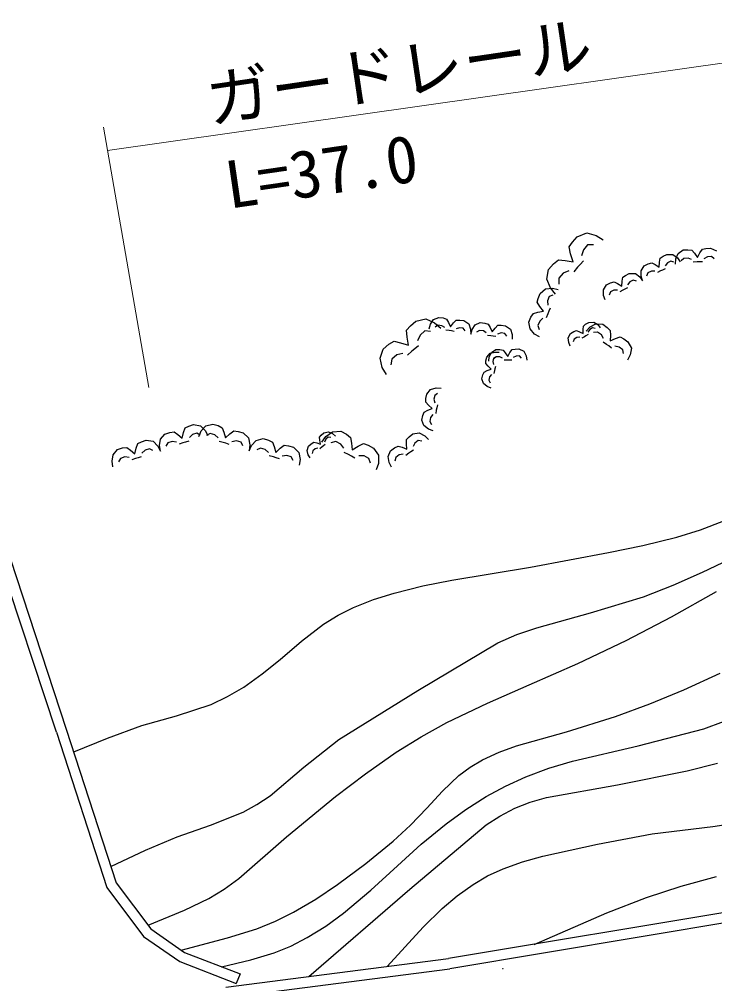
# Model space of a CAD drawing. Units: millimetres, scale not verified. Extents: x 40000 to 680000, y 20000 to 380000.
# Drawn here: x 72357 to 99178, y 280056 to 317272 of the extents above; entities that cross this region are included whole.
import ezdxf
from ezdxf.enums import TextEntityAlignment as Align

# ---------------------------------------------------------------- set-up
doc = ezdxf.new("R2010")
doc.units = ezdxf.units.MM
doc.header["$LTSCALE"] = 1000
doc.layers.add('M-BGD', color=7, linetype='Continuous', lineweight=25)
doc.layers.add('M-STR-HTXT', color=7, linetype='Continuous', lineweight=13)
doc.styles.add('ＭＳ ゴシック', font='')
doc.styles.get('ＭＳ ゴシック').set_extended_font_data('MS Gothic')

msp = doc.modelspace()

# ---------------------------------------------------------------- linework, layer by layer
at = {"layer": 'M-BGD'}
for p, q in [((93871, 308880), (94241, 309029)), ((94241, 309029), (94602, 308925)), ((94602, 308925), (94870, 308756)), ((93563, 308485), (93689, 308671)), ((93689, 308671), (93871, 308880)), ((94277, 308563), (94113, 308375)), ((94498, 308573), (94277, 308563)), ((93621, 308223), (93563, 308485)), ((93721, 307915), (93621, 308223)), ((94113, 308375), (94045, 308139)), ((97188, 308126), (97333, 308200)), ((97333, 308200), (97565, 308199)), ((97565, 308199), (97739, 308064)), ((97678, 308025), (97769, 308236)), ((97769, 308236), (97961, 308370)), ((97961, 308370), (98148, 308382)), ((98148, 308382), (98297, 308361)), ((98297, 308361), (98401, 308241)), ((98401, 308241), (98516, 308078)), ((98516, 308078), (98609, 308259)), ((98609, 308259), (98701, 308400)), ((98701, 308400), (98839, 308426)), ((98839, 308426), (99012, 308437)), ((99012, 308437), (99241, 308339)), ((92766, 307613), (92962, 307838)), ((92962, 307838), (93154, 307984)), ((93154, 307984), (93407, 307967)), ((93407, 307967), (93721, 307915)), ((93983, 307814), (93888, 307704)), ((94117, 307947), (93983, 307814)), ((96457, 307755), (96612, 307834)), ((96612, 307834), (96748, 307871)), ((96748, 307871), (96881, 307806)), ((96881, 307806), (97040, 307709)), ((97040, 307709), (97053, 307898)), ((97053, 307898), (97080, 308053)), ((97080, 308053), (97188, 308126)), ((97353, 307873), (97265, 307760)), ((97484, 307939), (97353, 307873)), ((97605, 307896), (97484, 307939)), ((97660, 307827), (97678, 308025)), ((97739, 308064), (97847, 307914)), ((97990, 308045), (97888, 307946)), ((98151, 308055), (97990, 308045)), ((98286, 307998), (98151, 308055)), ((98496, 307911), (98353, 307898)), ((98588, 307917), (98496, 307911)), ((98705, 307916), (98588, 307917)), ((98894, 308107), (98759, 308033)), ((99050, 308117), (98894, 308107)), ((99152, 308023), (99050, 308117)), ((92702, 307244), (92766, 307613)), ((93337, 307475), (93168, 307281)), ((93552, 307563), (93337, 307475)), ((93888, 307704), (93742, 307527)), ((95740, 307391), (95885, 307464)), ((95885, 307464), (96117, 307464)), ((96117, 307464), (96290, 307329)), ((96341, 307355), (96342, 307569)), ((96342, 307569), (96457, 307755)), ((96602, 307487), (96550, 307365)), ((96736, 307555), (96602, 307487)), ((96872, 307556), (96736, 307555)), ((97084, 307559), (96967, 307495)), ((97161, 307597), (97084, 307559)), ((97262, 307640), (97161, 307597)), ((92839, 306904), (92702, 307244)), ((93168, 307281), (93164, 307054)), ((95008, 307019), (95164, 307099)), ((95164, 307099), (95300, 307136)), ((95300, 307136), (95433, 307071)), ((95433, 307071), (95592, 306974)), ((95592, 306974), (95605, 307163)), ((95605, 307163), (95631, 307317)), ((95631, 307317), (95740, 307391)), ((95905, 307138), (95817, 307024)), ((96035, 307204), (95905, 307138)), ((96157, 307161), (96035, 307204)), ((96290, 307329), (96399, 307179)), ((96399, 307179), (96341, 307355)), ((92375, 306503), (92446, 306686)), ((92446, 306686), (92656, 306873)), ((92656, 306873), (92921, 306891)), ((93043, 306662), (92839, 306904)), ((92921, 306891), (93139, 306842)), ((94893, 306834), (95008, 307019)), ((94893, 306619), (94893, 306834)), ((95154, 306752), (95102, 306630)), ((95287, 306820), (95154, 306752)), ((95424, 306820), (95287, 306820)), ((95636, 306824), (95518, 306759)), ((95712, 306862), (95636, 306824)), ((95814, 306905), (95712, 306862)), ((92336, 306350), (92375, 306503)), ((92437, 306190), (92336, 306350)), ((92791, 306573), (92727, 306408)), ((92727, 306408), (92739, 306235)), ((92936, 306632), (92791, 306573)), ((94950, 306443), (94893, 306619)), ((92091, 305777), (92184, 305920)), ((92184, 305920), (92356, 305969)), ((92356, 305969), (92577, 306009)), ((92577, 306009), (92437, 306190)), ((92775, 306005), (92738, 305909)), ((92832, 306125), (92775, 306005)), ((87444, 305441), (87653, 305619)), ((87653, 305619), (88036, 305710)), ((88036, 305710), (88375, 305556)), ((88214, 305504), (88333, 305681)), ((88333, 305681), (88532, 305770)), ((88375, 305556), (88612, 305351)), ((88532, 305770), (88704, 305748)), ((88704, 305748), (88837, 305703)), ((88837, 305703), (88911, 305576)), ((88911, 305576), (88988, 305407)), ((88988, 305407), (89104, 305556)), ((89104, 305556), (89212, 305668)), ((89212, 305668), (89342, 305668)), ((89342, 305668), (89503, 305648)), ((89503, 305648), (89694, 305519)), ((89938, 305480), (90136, 305569)), ((90136, 305569), (90309, 305548)), ((90309, 305548), (90442, 305503)), ((92015, 305581), (92091, 305777)), ((92061, 305321), (92015, 305581)), ((92427, 305625), (92361, 305456)), ((92549, 305735), (92427, 305625)), ((92738, 305909), (92683, 305757)), ((94201, 305504), (94317, 305575)), ((94317, 305575), (94511, 305590)), ((94511, 305590), (94665, 305489)), ((87294, 305277), (87444, 305441)), ((87312, 305012), (87294, 305277)), ((88004, 305249), (87815, 305089)), ((88221, 305227), (88004, 305249)), ((88163, 305327), (88214, 305504)), ((88502, 305468), (88392, 305396)), ((88651, 305449), (88502, 305468)), ((88764, 305374), (88651, 305449)), ((88941, 305258), (88808, 305271)), ((89025, 305248), (88941, 305258)), ((89132, 305226), (89025, 305248)), ((89337, 305368), (89201, 305324)), ((89482, 305350), (89337, 305368)), ((89558, 305246), (89482, 305350)), ((89694, 305519), (89762, 305311)), ((89762, 305311), (89767, 305127)), ((89767, 305127), (89818, 305303)), ((89818, 305303), (89938, 305480)), ((90107, 305267), (89996, 305196)), ((90255, 305249), (90107, 305267)), ((90368, 305174), (90255, 305249)), ((90442, 305503), (90515, 305375)), ((90515, 305375), (90592, 305207)), ((90592, 305207), (90708, 305355)), ((90708, 305355), (90816, 305468)), ((90816, 305468), (90946, 305468)), ((90946, 305468), (91107, 305448)), ((91107, 305448), (91298, 305318)), ((91298, 305318), (91366, 305110)), ((92233, 305127), (92061, 305321)), ((92361, 305456), (92412, 305305)), ((93616, 305143), (93740, 305220)), ((93740, 305220), (93851, 305260)), ((93851, 305260), (93967, 305216)), ((93967, 305216), (94106, 305145)), ((94104, 305304), (94115, 305435)), ((94106, 305145), (94104, 305304)), ((94115, 305435), (94201, 305504)), ((94217, 305238), (94371, 305399)), ((94356, 305303), (94290, 305203)), ((94460, 305368), (94356, 305303)), ((94371, 305399), (94598, 305521)), ((94565, 305340), (94460, 305368)), ((94659, 305198), (94501, 305184)), ((94598, 305521), (94860, 305505)), ((94808, 305095), (94659, 305198)), ((94665, 305489), (94765, 305372)), ((94860, 305505), (95033, 305385)), ((95033, 305385), (95149, 305262)), ((95149, 305262), (95157, 305085)), ((86611, 304732), (86820, 304847)), ((86820, 304847), (87065, 304793)), ((87364, 304696), (87312, 305012)), ((87815, 305089), (87715, 304868)), ((90545, 305058), (90412, 305070)), ((90629, 305047), (90545, 305058)), ((90736, 305026), (90629, 305047)), ((90941, 305167), (90806, 305123)), ((91086, 305149), (90941, 305167)), ((91163, 305046), (91086, 305149)), ((91366, 305110), (91372, 304926)), ((92426, 305015), (92233, 305127)), ((93532, 304980), (93616, 305143)), ((93547, 304801), (93532, 304980)), ((93607, 304659), (93547, 304801)), ((93755, 304930), (93720, 304824)), ((93862, 304996), (93755, 304930)), ((93976, 305006), (93862, 304996)), ((94153, 305023), (94059, 304961)), ((94214, 305060), (94153, 305023)), ((94296, 305103), (94214, 305060)), ((94886, 304952), (94808, 305095)), ((95011, 304728), (94876, 304816)), ((95157, 305085), (95145, 304861)), ((95145, 304861), (95352, 304955)), ((95352, 304955), (95531, 305015)), ((95531, 305015), (95670, 304942)), ((95670, 304942), (95831, 304831)), ((95831, 304831), (95963, 304584)), ((86270, 304189), (86386, 304540)), ((86386, 304540), (86611, 304732)), ((87065, 304793), (87364, 304696)), ((87497, 304466), (87329, 304313)), ((87607, 304559), (87497, 304466)), ((87757, 304669), (87607, 304559)), ((90518, 304392), (90705, 304433)), ((90568, 304416), (90734, 304525)), ((90705, 304433), (90866, 304422)), ((90734, 304525), (90893, 304529)), ((90893, 304529), (91018, 304507)), ((91018, 304507), (91102, 304403)), ((91279, 304412), (91360, 304529)), ((91360, 304529), (91477, 304547)), ((91477, 304547), (91624, 304552)), ((91624, 304552), (91815, 304462)), ((91815, 304462), (91905, 304284)), ((95095, 304670), (95011, 304728)), ((95198, 304587), (95095, 304670)), ((95496, 304623), (95326, 304652)), ((95641, 304523), (95496, 304623)), ((95665, 304369), (95641, 304523)), ((95963, 304584), (95919, 304324)), ((86354, 303836), (86270, 304189)), ((86731, 304157), (86693, 303935)), ((86924, 304321), (86731, 304157)), ((87148, 304377), (86924, 304321)), ((90346, 303984), (90357, 304098)), ((90357, 304098), (90388, 304236)), ((90388, 304236), (90518, 304392)), ((90465, 304075), (90485, 304241)), ((90485, 304241), (90568, 304416)), ((90647, 304192), (90619, 304068)), ((90619, 304068), (90646, 303946)), ((90743, 304250), (90647, 304192)), ((90750, 304249), (90661, 304169)), ((90886, 304253), (90750, 304249)), ((90998, 304201), (90886, 304253)), ((91174, 304122), (91052, 304115)), ((91102, 304403), (91195, 304263)), ((91251, 304124), (91174, 304122)), ((91195, 304263), (91279, 304412)), ((91350, 304120), (91251, 304124)), ((91515, 304276), (91399, 304217)), ((91647, 304280), (91515, 304276)), ((91731, 304198), (91647, 304280)), ((91905, 304284), (91935, 304119)), ((95919, 304324), (95821, 304124)), ((86517, 303569), (86354, 303836)), ((90284, 303661), (90401, 303714)), ((90435, 303881), (90346, 303984)), ((90401, 303714), (90554, 303767)), ((90554, 303767), (90435, 303881)), ((90680, 303713), (90658, 303598)), ((90697, 303785), (90680, 303713)), ((90725, 303877), (90697, 303785)), ((90199, 303400), (90233, 303549)), ((90260, 303220), (90199, 303400)), ((90233, 303549), (90284, 303661)), ((90489, 303477), (90460, 303349)), ((90460, 303349), (90513, 303246)), ((90564, 303569), (90489, 303477)), ((88071, 302801), (88218, 302991)), ((88218, 302991), (88438, 303047)), ((88438, 303047), (88629, 303041)), ((90404, 303100), (90260, 303220)), ((90554, 303041), (90404, 303100)), ((88031, 302501), (88040, 302636)), ((88040, 302636), (88071, 302801)), ((88379, 302759), (88351, 302611)), ((88351, 302611), (88388, 302467)), ((88491, 302832), (88379, 302759)), ((88141, 302382), (88031, 302501)), ((88108, 302183), (88287, 302252)), ((88287, 302252), (88141, 302382)), ((88438, 302193), (88417, 302056)), ((88455, 302280), (88438, 302193)), ((88484, 302389), (88455, 302280)), ((73790, 289760), (69801, 301833)), ((70218, 301846), (74170, 289883)), ((87882, 301803), (87916, 301980)), ((87916, 301980), (87971, 302115)), ((87971, 302115), (88108, 302183)), ((88222, 301905), (88193, 301753)), ((88307, 302017), (88222, 301905)), ((78693, 301328), (78751, 301505)), ((78751, 301505), (78891, 301571)), ((78891, 301571), (79074, 301631)), ((79074, 301631), (79346, 301589)), ((79346, 301589), (79525, 301400)), ((79375, 301385), (79556, 301579)), ((79556, 301579), (79818, 301651)), ((79818, 301651), (80027, 301591)), ((80027, 301591), (80182, 301509)), ((80182, 301509), (80248, 301338)), ((87962, 301592), (87882, 301803)), ((88137, 301456), (87962, 301592)), ((88317, 301392), (88137, 301456)), ((88193, 301753), (88260, 301633)), ((77800, 301070), (77968, 301267)), ((77968, 301267), (78165, 301332)), ((78165, 301332), (78331, 301351)), ((78331, 301351), (78475, 301252)), ((78475, 301252), (78643, 301110)), ((78643, 301110), (78693, 301328)), ((79039, 301245), (78915, 301128)), ((79203, 301299), (79039, 301245)), ((79339, 301227), (79203, 301299)), ((79278, 301176), (79375, 301385)), ((79525, 301400), (79624, 301205)), ((79724, 301284), (79573, 301217)), ((79903, 301233), (79724, 301284)), ((80027, 301118), (79903, 301233)), ((80248, 301338), (80310, 301116)), ((80310, 301116), (80482, 301276)), ((80482, 301276), (80637, 301394)), ((80637, 301394), (80797, 301369)), ((80797, 301369), (80991, 301314)), ((80991, 301314), (81202, 301117)), ((81202, 301117), (81245, 300847)), ((81495, 301022), (81757, 301094)), ((81757, 301094), (81965, 301034)), ((83935, 301152), (84005, 301229)), ((83944, 301027), (83935, 301152)), ((84005, 301229), (84103, 301314)), ((84029, 300951), (84186, 301168)), ((84103, 301314), (84283, 301358)), ((84269, 301141), (84181, 301065)), ((84186, 301168), (84437, 301350)), ((84372, 301131), (84269, 301141)), ((84283, 301358), (84443, 301287)), ((84437, 301350), (84753, 301374)), ((84443, 301287), (84555, 301191)), ((84753, 301374), (84978, 301259)), ((84978, 301259), (85137, 301131)), ((85137, 301131), (85175, 300920)), ((87287, 301062), (87391, 301162)), ((87391, 301162), (87533, 301269)), ((87533, 301269), (87785, 301313)), ((87785, 301313), (87998, 301199)), ((87998, 301199), (88143, 301058)), ((76141, 300666), (76338, 300730)), ((76338, 300730), (76504, 300749)), ((76504, 300749), (76648, 300650)), ((76816, 300508), (76865, 300727)), ((76865, 300727), (76924, 300903)), ((76924, 300903), (77064, 300969)), ((77064, 300969), (77247, 301030)), ((77247, 301030), (77519, 300987)), ((77519, 300987), (77698, 300798)), ((77698, 300798), (77797, 300603)), ((77761, 300819), (77800, 301070)), ((77797, 300603), (77761, 300819)), ((78090, 300928), (78008, 300794)), ((78259, 300983), (78090, 300928)), ((78419, 300960), (78259, 300983)), ((78668, 300925), (78519, 300871)), ((78764, 300957), (78668, 300925)), ((78891, 300989), (78764, 300957)), ((80223, 300941), (80062, 300983)), ((80325, 300912), (80223, 300941)), ((80453, 300865), (80325, 300912)), ((80733, 301000), (80557, 300971)), ((80908, 300949), (80733, 301000)), ((80982, 300807), (80908, 300949)), ((81245, 300847), (81217, 300619)), ((81217, 300619), (81313, 300828)), ((81313, 300828), (81495, 301022)), ((81662, 300727), (81512, 300660)), ((81842, 300676), (81662, 300727)), ((81965, 301034), (82120, 300952)), ((82120, 300952), (82187, 300781)), ((82187, 300781), (82249, 300559)), ((82249, 300559), (82421, 300719)), ((82421, 300719), (82575, 300837)), ((82575, 300837), (82736, 300812)), ((82736, 300812), (82930, 300757)), ((82930, 300757), (83141, 300560)), ((83456, 300636), (83510, 300802)), ((83510, 300802), (83615, 300893)), ((83615, 300893), (83713, 300948)), ((83713, 300948), (83829, 300923)), ((83869, 300727), (83764, 300701)), ((83829, 300923), (83970, 300878)), ((83970, 300878), (83944, 301027)), ((84033, 300770), (83954, 300698)), ((84085, 300815), (84033, 300770)), ((84155, 300867), (84085, 300815)), ((84181, 301065), (84134, 300960)), ((84563, 300976), (84375, 300932)), ((84756, 300877), (84563, 300976)), ((84873, 300718), (84756, 300877)), ((85175, 300920), (85196, 300652)), ((85196, 300652), (85429, 300797)), ((85429, 300797), (85632, 300898)), ((85632, 300898), (85810, 300834)), ((85810, 300834), (86020, 300727)), ((86020, 300727), (86217, 300454)), ((86670, 300622), (86824, 300737)), ((86824, 300737), (86964, 300803)), ((86964, 300803), (87120, 300758)), ((87120, 300758), (87310, 300683)), ((87288, 300890), (87287, 301062)), ((87310, 300683), (87288, 300890)), ((87617, 300920), (87543, 300781)), ((87745, 301016), (87617, 300920)), ((87885, 300993), (87745, 301016)), ((75934, 300218), (75973, 300468)), ((75973, 300468), (76141, 300666)), ((76432, 300382), (76263, 300326)), ((76592, 300358), (76432, 300382)), ((76648, 300650), (76816, 300508)), ((76937, 300355), (76841, 300324)), ((77063, 300387), (76937, 300355)), ((77212, 300643), (77088, 300527)), ((77376, 300697), (77212, 300643)), ((77511, 300626), (77376, 300697)), ((81966, 300561), (81842, 300676)), ((82162, 300384), (82000, 300425)), ((82264, 300355), (82162, 300384)), ((82392, 300308), (82264, 300355)), ((82672, 300442), (82496, 300414)), ((82846, 300392), (82672, 300442)), ((82921, 300250), (82846, 300392)), ((83141, 300560), (83184, 300290)), ((83497, 300470), (83456, 300636)), ((83575, 300345), (83497, 300470)), ((83673, 300622), (83657, 300518)), ((83764, 300701), (83673, 300622)), ((85058, 300472), (84882, 300555)), ((85168, 300416), (85058, 300472)), ((85304, 300333), (85168, 300416)), ((85654, 300425), (85447, 300432)), ((85843, 300328), (85654, 300425)), ((86217, 300454), (86207, 300136)), ((86581, 300399), (86670, 300622)), ((86621, 300167), (86581, 300399)), ((86878, 300360), (86845, 300218)), ((87010, 300459), (86878, 300360)), ((87157, 300486), (87010, 300459)), ((87386, 300529), (87271, 300437)), ((87461, 300585), (87386, 300529)), ((87563, 300650), (87461, 300585)), ((75970, 300002), (75934, 300218)), ((76263, 300326), (76181, 300192)), ((76841, 300324), (76692, 300270)), ((83184, 300290), (83155, 300062)), ((85897, 300149), (85843, 300328)), ((86207, 300136), (86123, 299882)), ((86717, 299988), (86621, 300167)), ((98635, 297575), (99530, 297921)), ((97721, 297286), (98635, 297575)), ((98707, 295940), (101768, 297400)), ((96403, 296960), (97721, 297286)), ((92068, 296131), (95079, 296694)), ((95079, 296694), (96403, 296960)), ((89043, 295626), (92068, 296131)), ((97575, 295435), (98707, 295940)), ((87925, 295406), (89043, 295626)), ((86020, 294879), (86818, 295128)), ((86818, 295128), (87925, 295406)), ((96430, 294989), (97575, 295435)), ((97511, 294220), (99243, 295193)), ((85253, 294577), (86020, 294879)), ((94389, 294363), (96430, 294989)), ((84653, 294280), (85253, 294577)), ((84094, 293936), (84653, 294280)), ((92323, 293793), (94389, 294363)), ((95759, 293304), (97511, 294220)), ((83235, 293276), (84094, 293936)), ((91549, 293527), (92323, 293793)), ((82415, 292569), (83235, 293276)), ((90809, 293209), (91549, 293527)), ((93900, 292419), (95759, 293304)), ((87732, 291375), (90809, 293209)), ((81727, 292010), (82415, 292569)), ((92021, 291592), (93900, 292419)), ((81012, 291506), (81727, 292010)), ((97992, 291402), (99387, 292039)), ((80391, 291139), (81012, 291506)), ((90417, 290887), (92021, 291592)), ((96680, 290856), (97992, 291402)), ((79754, 290832), (80391, 291139)), ((84680, 289485), (87732, 291375)), ((78422, 290395), (79754, 290832)), ((88843, 290130), (90417, 290887)), ((95350, 290367), (96680, 290856)), ((77077, 290016), (78422, 290395)), ((93463, 289773), (95350, 290367)), ((75754, 289535), (77077, 290016)), ((87855, 289588), (88843, 290130)), ((98760, 289897), (99520, 290173)), ((73790, 289760), (75730, 283764)), ((74170, 289883), (76089, 283952)), ((86898, 288995), (87855, 289588)), ((91536, 289230), (93463, 289773)), ((96221, 289240), (98760, 289897)), ((74456, 288999), (75754, 289535)), ((83331, 288415), (84680, 289485)), ((90864, 288991), (91536, 289230)), ((93691, 288648), (96221, 289240)), ((85704, 288158), (86898, 288995)), ((90226, 288700), (90864, 288991)), ((89746, 288417), (90226, 288700)), ((92784, 288374), (93691, 288648)), ((98117, 288268), (99280, 288561)), ((82030, 287307), (83331, 288415)), ((84554, 287279), (85704, 288158)), ((88678, 287489), (89309, 288089)), ((89309, 288089), (89746, 288417)), ((91894, 288043), (92784, 288374)), ((95428, 287727), (98117, 288268)), ((90368, 287278), (91113, 287685)), ((91113, 287685), (91894, 288043)), ((92696, 287240), (95428, 287727)), ((81523, 286966), (82030, 287307)), ((88079, 286836), (88678, 287489)), ((80993, 286681), (81523, 286966)), ((82668, 285718), (84554, 287279)), ((89574, 286777), (90368, 287278)), ((91464, 286825), (92063, 287059)), ((92063, 287059), (92696, 287240)), ((79735, 286173), (80993, 286681)), ((87446, 286173), (88079, 286836)), ((88821, 286231), (89574, 286777)), ((90895, 286528), (91464, 286825)), ((87861, 285442), (88821, 286231)), ((90359, 286181), (90895, 286528)), ((99100, 286124), (101419, 286462)), ((78452, 285721), (79735, 286173)), ((86776, 285557), (87446, 286173)), ((87413, 283707), (90359, 286181)), ((94658, 285441), (96765, 285844)), ((96765, 285844), (99100, 286124)), ((77226, 285208), (78452, 285721)), ((80822, 284112), (82668, 285718)), ((85721, 284701), (86776, 285557)), ((75887, 284576), (77226, 285208)), ((86940, 284606), (87861, 285442)), ((92547, 284976), (94658, 285441)), ((84624, 283888), (85721, 284701)), ((91014, 284492), (91764, 284761)), ((91764, 284761), (92547, 284976)), ((85918, 283668), (86940, 284606)), ((90421, 284213), (91014, 284492)), ((80259, 283704), (80822, 284112)), ((89862, 283884), (90421, 284213)), ((97882, 283815), (99252, 284191)), ((75730, 283764), (77153, 281883)), ((76089, 283952), (77434, 282174)), ((79664, 283347), (80259, 283704)), ((83519, 280330), (87413, 283707)), ((83793, 283325), (84624, 283888)), ((84863, 282781), (85918, 283668)), ((89242, 283442), (89862, 283884)), ((96542, 283384), (97882, 283815)), ((78730, 282897), (79664, 283347)), ((82934, 282815), (83793, 283325)), ((88665, 282958), (89242, 283442)), ((102175, 283245), (88916, 281023)), ((95018, 282790), (96542, 283384)), ((77326, 282317), (78730, 282897)), ((87935, 282243), (88665, 282958)), ((102226, 282848), (88967, 280627)), ((81520, 282178), (82239, 282469)), ((82239, 282469), (82934, 282815)), ((84179, 282283), (84863, 282781)), ((92209, 281575), (95018, 282790)), ((77434, 282174), (78733, 281263)), ((80387, 281822), (81520, 282178)), ((83463, 281836), (84179, 282283)), ((86551, 280719), (87935, 282243)), ((77153, 281883), (78543, 280908)), ((78600, 281357), (80387, 281822)), ((82831, 281509), (83463, 281836)), ((82186, 281242), (82831, 281509)), ((78733, 281263), (80871, 280432)), ((80319, 279919), (88916, 281023)), ((81291, 280973), (82186, 281242)), ((78543, 280908), (80726, 280059)), ((80153, 280711), (81291, 280973)), ((80370, 279522), (88967, 280627)), ((80871, 280432), (80726, 280059))]:
    msp.add_line(p, q, dxfattribs=at)
msp.add_circle((91007, 280632), 7.5, dxfattribs=at)
at = {"layer": 'M-STR-HTXT'}
for p, q in [((75756, 312209), (111330, 317272)), ((75599, 313110), (77348, 303063))]:
    msp.add_line(p, q, dxfattribs=at)

# ---------------------------------------------------------------- texts
at = {"layer": 'M-STR-HTXT', "style": 'ＭＳ ゴシック'}
for s, rotation, p in [('ガードレール', 8.4, (79788, 312713)), ('L=37.0', 8.3, (80523, 309415))]:
    msp.add_text(s, height=1833, rotation=rotation, dxfattribs=at).set_placement(p, align=Align.BOTTOM_LEFT)

doc.saveas('drawing.dxf')
